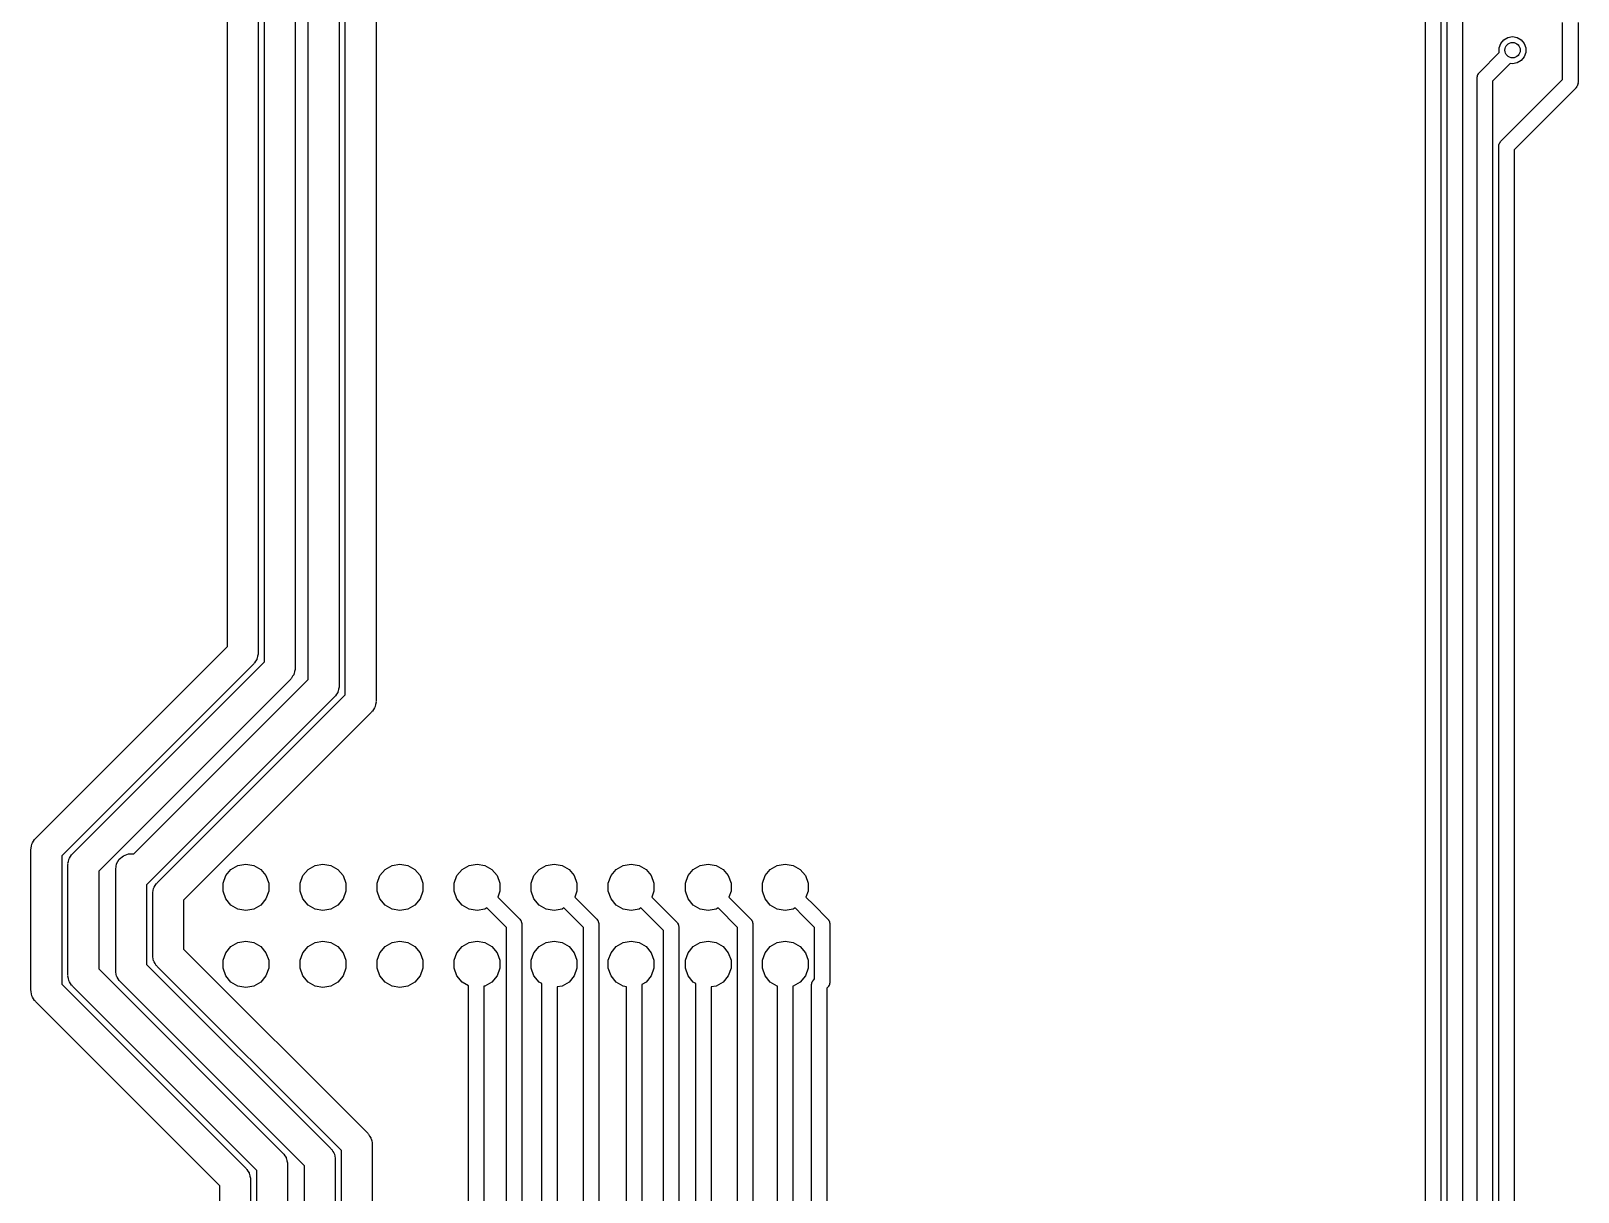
# Model space of a CAD drawing. Extents: x 25 to 346, y -457 to -16.
# Drawn here: x 130.2 to 181.2, y -106.2 to -67.9 of the extents above; entities that cross this region are included whole.
import ezdxf

# ---------------------------------------------------------------- set-up
doc = ezdxf.new("R2010")
doc.units = 0
doc.header["$MEASUREMENT"] = 0
doc.layers.add('BLACK', color=7, linetype='CONTINUOUS')

msp = doc.modelspace()

# ---------------------------------------------------------------- linework, layer by layer
at = {"layer": 'Black'}
for p, q in [((140.589, -89.8326), (140.589, -26.797)), ((141.605, -26.797), (141.605, -90.043)), ((139.37, -89.3276), (139.37, -27.051)), ((140.386, -27.051), (140.386, -89.538)), ((137.922, -88.7434), (137.922, -32.0781)), ((138.938, -31.877), (138.938, -88.9538)), ((136.703, -88.2383), (136.703, -33.6203)), ((137.719, -33.4518), (137.719, -88.4488)), ((176.911, -293.053), (176.911, -35.56)), ((177.419, -35.56), (177.419, -293.053)), ((176.2, -294.881), (176.2, -36.83)), ((176.708, -36.83), (176.708, -294.881)), ((180.721, -69.5416), (180.721, -67.6708)), ((181.229, -67.6708), (181.229, -69.6468)), ((178.684, -68.3569), (178.783, -68.2382)), ((178.783, -68.2382), (178.917, -68.1607)), ((178.917, -68.1607), (179.07, -68.1338)), ((179.07, -68.1338), (179.223, -68.1607)), ((179.223, -68.1607), (179.357, -68.2382)), ((179.357, -68.2382), (179.456, -68.3569)), ((177.976, -69.3148), (178.631, -68.6595)), ((178.631, -68.5025), (178.684, -68.3569)), ((178.631, -68.6575), (178.631, -68.5025)), ((178.631, -68.6595), (178.631, -68.6575)), ((179.456, -68.8031), (179.357, -68.9218)), ((179.456, -68.3569), (179.509, -68.5025)), ((179.509, -68.6575), (179.456, -68.8031)), ((179.509, -68.5025), (179.509, -68.6575)), ((177.925, -69.3871), (177.944, -69.3599)), ((177.944, -69.3599), (177.961, -69.3311)), ((177.961, -69.3311), (177.97, -69.324)), ((177.97, -69.324), (177.976, -69.3148)), ((178.996, -69.0132), (178.41, -69.5996)), ((179.07, -69.0262), (178.996, -69.0132)), ((179.223, -68.9993), (179.07, -69.0262)), ((179.357, -68.9218), (179.223, -68.9993)), ((177.902, -69.4944), (177.904, -69.4834)), ((177.902, -71.12), (177.902, -69.4944)), ((177.903, -69.4723), (177.911, -69.4402)), ((177.904, -69.4834), (177.903, -69.4723)), ((177.911, -69.4402), (177.917, -69.4075)), ((177.917, -69.4075), (177.922, -69.3979)), ((177.922, -69.3979), (177.925, -69.3871)), ((178.41, -69.5996), (178.41, -71.12)), ((178.687, -71.5754), (180.721, -69.5416)), ((181.155, -69.8264), (179.121, -71.8602)), ((181.161, -69.8173), (181.155, -69.8264)), ((181.17, -69.8101), (181.161, -69.8173)), ((181.186, -69.7813), (181.17, -69.8101)), ((181.205, -69.7541), (181.186, -69.7813)), ((181.208, -69.7433), (181.205, -69.7541)), ((181.214, -69.7337), (181.208, -69.7433)), ((181.219, -69.701), (181.214, -69.7337)), ((181.228, -69.6689), (181.219, -69.701)), ((181.229, -69.6468), (181.227, -69.6578)), ((181.227, -69.6578), (181.228, -69.6689)), ((177.902, -325.158), (177.902, -71.12)), ((178.41, -71.12), (178.41, -325.053)), ((178.613, -71.755), (178.615, -71.744)), ((178.613, -271.45), (178.613, -71.755)), ((178.614, -71.7329), (178.622, -71.7008)), ((178.615, -71.744), (178.614, -71.7329)), ((178.622, -71.7008), (178.628, -71.6681)), ((178.628, -71.6681), (178.634, -71.6584)), ((178.634, -71.6584), (178.637, -71.6477)), ((178.637, -71.6477), (178.656, -71.6205)), ((178.656, -71.6205), (178.672, -71.5917)), ((178.672, -71.5917), (178.681, -71.5845)), ((178.681, -71.5845), (178.687, -71.5754)), ((179.121, -71.8602), (179.121, -271.45)), ((130.375, -94.5666), (136.703, -88.2383)), ((131.594, -95.0716), (137.922, -88.7434)), ((137.633, -88.7178), (137.6, -88.7753)), ((137.671, -88.6635), (137.633, -88.7178)), ((137.677, -88.6419), (137.671, -88.6635)), ((137.688, -88.6225), (137.677, -88.6419)), ((137.7, -88.5571), (137.688, -88.6225)), ((137.717, -88.493), (137.7, -88.5571)), ((137.719, -88.4488), (137.715, -88.4708)), ((137.715, -88.4708), (137.717, -88.493)), ((137.57, -88.808), (131.242, -95.1362)), ((137.583, -88.7897), (137.57, -88.808)), ((137.6, -88.7753), (137.583, -88.7897)), ((138.852, -89.2228), (138.819, -89.2803)), ((138.89, -89.1685), (138.852, -89.2228)), ((138.896, -89.1469), (138.89, -89.1685)), ((138.907, -89.1275), (138.896, -89.1469)), ((138.919, -89.0622), (138.907, -89.1275)), ((138.936, -88.9981), (138.919, -89.0622)), ((138.938, -88.9538), (138.934, -88.9758)), ((138.934, -88.9758), (138.936, -88.9981)), ((138.789, -89.313), (132.461, -95.6412)), ((133.617, -95.0803), (139.37, -89.3276)), ((138.802, -89.2947), (138.789, -89.313)), ((138.819, -89.2803), (138.802, -89.2947)), ((140.338, -89.7527), (140.3, -89.807)), ((140.344, -89.7311), (140.338, -89.7527)), ((140.355, -89.7117), (140.344, -89.7311)), ((140.367, -89.6464), (140.355, -89.7117)), ((140.384, -89.5823), (140.367, -89.6464)), ((140.386, -89.538), (140.382, -89.56)), ((140.382, -89.56), (140.384, -89.5823)), ((140.237, -89.8972), (134.036, -96.0984)), ((134.388, -96.0338), (140.589, -89.8326)), ((140.25, -89.8789), (140.237, -89.8972)), ((140.267, -89.8645), (140.25, -89.8789)), ((140.3, -89.807), (140.267, -89.8645)), ((141.557, -90.2577), (141.519, -90.3121)), ((141.563, -90.2361), (141.557, -90.2577)), ((141.574, -90.2167), (141.563, -90.2361)), ((141.586, -90.1514), (141.574, -90.2167)), ((141.603, -90.0873), (141.586, -90.1514)), ((141.605, -90.043), (141.601, -90.065)), ((141.601, -90.065), (141.603, -90.0873)), ((141.456, -90.4022), (135.255, -96.6034)), ((141.469, -90.3839), (141.456, -90.4022)), ((141.486, -90.3695), (141.469, -90.3839)), ((141.519, -90.3121), (141.486, -90.3695)), ((130.228, -94.8815), (130.245, -94.8174)), ((130.245, -94.8174), (130.256, -94.752)), ((130.256, -94.752), (130.268, -94.7327)), ((130.268, -94.7327), (130.273, -94.7111)), ((130.273, -94.7111), (130.311, -94.6567)), ((130.311, -94.6567), (130.345, -94.5992)), ((130.345, -94.5992), (130.362, -94.5849)), ((130.362, -94.5849), (130.375, -94.5666)), ((130.226, -94.9258), (130.23, -94.9038)), ((130.226, -99.5845), (130.226, -94.9258)), ((130.23, -94.9038), (130.228, -94.8815)), ((131.242, -95.1362), (131.242, -99.374)), ((131.447, -95.3865), (131.464, -95.3224)), ((131.464, -95.3224), (131.476, -95.257)), ((131.476, -95.257), (131.487, -95.2377)), ((131.487, -95.2377), (131.493, -95.2161)), ((131.493, -95.2161), (131.531, -95.1617)), ((131.531, -95.1617), (131.564, -95.1042)), ((131.564, -95.1042), (131.581, -95.0899)), ((131.581, -95.0899), (131.594, -95.0716)), ((133.05, -95.4065), (133.139, -95.2537)), ((133.139, -95.2537), (133.274, -95.1403)), ((133.274, -95.1403), (133.44, -95.0799)), ((133.44, -95.0799), (133.616, -95.0799)), ((133.616, -95.0799), (133.617, -95.0803)), ((131.445, -95.4308), (131.449, -95.4088)), ((131.445, -99.0794), (131.445, -95.4308)), ((131.449, -95.4088), (131.447, -95.3865)), ((132.461, -95.6412), (132.461, -98.869)), ((133.02, -95.5802), (133.05, -95.4065)), ((133.02, -96.139), (133.02, -95.5802)), ((136.559, -96.0443), (136.65, -95.7946)), ((136.65, -95.7946), (136.821, -95.5911)), ((136.821, -95.5911), (137.051, -95.4583)), ((137.051, -95.4583), (137.312, -95.4122)), ((137.312, -95.4122), (137.574, -95.4583)), ((137.574, -95.4583), (137.804, -95.5911)), ((137.804, -95.5911), (137.975, -95.7946)), ((137.975, -95.7946), (138.066, -96.0443)), ((139.099, -96.0443), (139.19, -95.7946)), ((139.19, -95.7946), (139.361, -95.5911)), ((139.361, -95.5911), (139.591, -95.4583)), ((139.591, -95.4583), (139.852, -95.4122)), ((139.852, -95.4122), (140.114, -95.4583)), ((140.114, -95.4583), (140.344, -95.5911)), ((140.344, -95.5911), (140.515, -95.7946)), ((140.515, -95.7946), (140.606, -96.0443)), ((141.639, -96.0443), (141.73, -95.7946)), ((141.73, -95.7946), (141.901, -95.5911)), ((141.901, -95.5911), (142.131, -95.4583)), ((142.131, -95.4583), (142.392, -95.4122)), ((142.392, -95.4122), (142.654, -95.4583)), ((142.654, -95.4583), (142.884, -95.5911)), ((142.884, -95.5911), (143.055, -95.7946)), ((143.055, -95.7946), (143.146, -96.0443)), ((144.179, -96.0443), (144.27, -95.7946)), ((144.27, -95.7946), (144.441, -95.5911)), ((144.441, -95.5911), (144.671, -95.4583)), ((144.671, -95.4583), (144.932, -95.4122)), ((144.932, -95.4122), (145.194, -95.4583)), ((145.194, -95.4583), (145.424, -95.5911)), ((145.424, -95.5911), (145.595, -95.7946)), ((145.595, -95.7946), (145.686, -96.0443)), ((146.719, -96.0443), (146.81, -95.7946)), ((146.81, -95.7946), (146.981, -95.5911)), ((146.981, -95.5911), (147.211, -95.4583)), ((147.211, -95.4583), (147.472, -95.4122)), ((147.472, -95.4122), (147.734, -95.4583)), ((147.734, -95.4583), (147.964, -95.5911)), ((147.964, -95.5911), (148.135, -95.7946)), ((148.135, -95.7946), (148.226, -96.0443)), ((149.259, -96.0443), (149.35, -95.7946)), ((149.35, -95.7946), (149.521, -95.5911)), ((149.521, -95.5911), (149.751, -95.4583)), ((149.751, -95.4583), (150.012, -95.4122)), ((150.012, -95.4122), (150.274, -95.4583)), ((150.274, -95.4583), (150.504, -95.5911)), ((150.504, -95.5911), (150.675, -95.7946)), ((150.675, -95.7946), (150.766, -96.0443)), ((151.799, -96.0443), (151.89, -95.7946)), ((151.89, -95.7946), (152.061, -95.5911)), ((152.061, -95.5911), (152.291, -95.4583)), ((152.291, -95.4583), (152.552, -95.4122)), ((152.552, -95.4122), (152.814, -95.4583)), ((152.814, -95.4583), (153.044, -95.5911)), ((153.044, -95.5911), (153.215, -95.7946)), ((153.215, -95.7946), (153.306, -96.0443)), ((154.339, -96.0443), (154.43, -95.7946)), ((154.43, -95.7946), (154.601, -95.5911)), ((154.601, -95.5911), (154.831, -95.4583)), ((154.831, -95.4583), (155.092, -95.4122)), ((155.092, -95.4122), (155.354, -95.4583)), ((155.354, -95.4583), (155.584, -95.5911)), ((155.584, -95.5911), (155.755, -95.7946)), ((155.755, -95.7946), (155.846, -96.0443)), ((133.02, -98.93), (133.02, -96.139)), ((134.036, -96.0984), (134.036, -96.139)), ((134.036, -96.139), (134.036, -98.7196)), ((134.239, -96.393), (134.243, -96.371)), ((134.239, -98.425), (134.239, -96.393)), ((134.241, -96.3487), (134.258, -96.2846)), ((134.243, -96.371), (134.241, -96.3487)), ((134.258, -96.2846), (134.27, -96.2193)), ((134.27, -96.2193), (134.281, -96.1999)), ((134.281, -96.1999), (134.287, -96.1783)), ((134.287, -96.1783), (134.325, -96.1239)), ((134.325, -96.1239), (134.358, -96.0665)), ((134.358, -96.0665), (134.375, -96.0521)), ((134.375, -96.0521), (134.388, -96.0338)), ((136.559, -96.3099), (136.559, -96.0443)), ((136.65, -96.5596), (136.559, -96.3099)), ((138.066, -96.3099), (137.975, -96.5596)), ((138.066, -96.0443), (138.066, -96.3099)), ((139.099, -96.3099), (139.099, -96.0443)), ((139.19, -96.5596), (139.099, -96.3099)), ((140.606, -96.3099), (140.515, -96.5596)), ((140.606, -96.0443), (140.606, -96.3099)), ((141.639, -96.3099), (141.639, -96.0443)), ((141.73, -96.5596), (141.639, -96.3099)), ((143.146, -96.3099), (143.055, -96.5596)), ((143.146, -96.0443), (143.146, -96.3099)), ((144.179, -96.3099), (144.179, -96.0443)), ((144.27, -96.5596), (144.179, -96.3099)), ((145.686, -96.3099), (145.616, -96.5015)), ((145.686, -96.0443), (145.686, -96.3099)), ((146.719, -96.3099), (146.719, -96.0443)), ((146.81, -96.5596), (146.719, -96.3099)), ((148.226, -96.3099), (148.156, -96.5015)), ((148.226, -96.0443), (148.226, -96.3099)), ((149.259, -96.3099), (149.259, -96.0443)), ((149.35, -96.5596), (149.259, -96.3099)), ((150.766, -96.3099), (150.696, -96.5015)), ((150.766, -96.0443), (150.766, -96.3099)), ((151.799, -96.3099), (151.799, -96.0443)), ((151.89, -96.5596), (151.799, -96.3099)), ((153.306, -96.3099), (153.236, -96.5015)), ((153.306, -96.0443), (153.306, -96.3099)), ((154.339, -96.3099), (154.339, -96.0443)), ((154.43, -96.5596), (154.339, -96.3099)), ((155.846, -96.3099), (155.776, -96.5015)), ((155.846, -96.0443), (155.846, -96.3099)), ((135.255, -96.6034), (135.255, -98.2146)), ((136.821, -96.7631), (136.65, -96.5596)), ((137.051, -96.8959), (136.821, -96.7631)), ((137.312, -96.942), (137.051, -96.8959)), ((137.574, -96.8959), (137.312, -96.942)), ((137.804, -96.7631), (137.574, -96.8959)), ((137.975, -96.5596), (137.804, -96.7631)), ((139.361, -96.7631), (139.19, -96.5596)), ((139.591, -96.8959), (139.361, -96.7631)), ((139.852, -96.942), (139.591, -96.8959)), ((140.114, -96.8959), (139.852, -96.942)), ((140.344, -96.7631), (140.114, -96.8959)), ((140.515, -96.5596), (140.344, -96.7631)), ((141.901, -96.7631), (141.73, -96.5596)), ((142.131, -96.8959), (141.901, -96.7631)), ((142.392, -96.942), (142.131, -96.8959)), ((142.654, -96.8959), (142.392, -96.942)), ((142.884, -96.7631), (142.654, -96.8959)), ((143.055, -96.5596), (142.884, -96.7631)), ((144.441, -96.7631), (144.27, -96.5596)), ((144.671, -96.8959), (144.441, -96.7631)), ((144.932, -96.942), (144.671, -96.8959)), ((145.194, -96.8959), (144.932, -96.942)), ((145.256, -96.86), (145.194, -96.8959)), ((145.898, -97.5015), (145.256, -96.86)), ((145.616, -96.5015), (146.331, -97.2167)), ((146.981, -96.7631), (146.81, -96.5596)), ((147.211, -96.8959), (146.981, -96.7631)), ((147.472, -96.942), (147.211, -96.8959)), ((147.734, -96.8959), (147.472, -96.942)), ((147.796, -96.86), (147.734, -96.8959)), ((148.438, -97.5015), (147.796, -96.86)), ((148.156, -96.5015), (148.871, -97.2167)), ((149.521, -96.7631), (149.35, -96.5596)), ((149.751, -96.8959), (149.521, -96.7631)), ((150.012, -96.942), (149.751, -96.8959)), ((150.274, -96.8959), (150.012, -96.942)), ((150.336, -96.86), (150.274, -96.8959)), ((151.079, -97.6031), (150.336, -96.86)), ((150.696, -96.5015), (151.513, -97.3183)), ((152.061, -96.7631), (151.89, -96.5596)), ((152.291, -96.8959), (152.061, -96.7631)), ((152.552, -96.942), (152.291, -96.8959)), ((152.814, -96.8959), (152.552, -96.942)), ((152.876, -96.86), (152.814, -96.8959)), ((153.518, -97.5015), (152.876, -96.86)), ((153.236, -96.5015), (153.951, -97.2167)), ((154.601, -96.7631), (154.43, -96.5596)), ((154.831, -96.8959), (154.601, -96.7631)), ((155.092, -96.942), (154.831, -96.8959)), ((155.354, -96.8959), (155.092, -96.942)), ((155.416, -96.86), (155.354, -96.8959)), ((155.675, -97.1187), (155.416, -96.86)), ((155.776, -96.5015), (156.034, -96.7595)), ((156.034, -96.7595), (156.491, -97.2167)), ((146.331, -97.2167), (146.338, -97.2258)), ((146.338, -97.2258), (146.346, -97.233)), ((146.346, -97.233), (146.363, -97.2618)), ((146.363, -97.2618), (146.382, -97.289)), ((146.382, -97.289), (146.385, -97.2997)), ((146.385, -97.2997), (146.39, -97.3094)), ((146.39, -97.3094), (146.396, -97.3421)), ((146.396, -97.3421), (146.405, -97.3742)), ((146.405, -97.3742), (146.404, -97.3853)), ((146.404, -97.3853), (146.406, -97.3963)), ((146.406, -97.3963), (146.406, -159.29)), ((148.871, -97.2167), (148.878, -97.2258)), ((148.878, -97.2258), (148.886, -97.233)), ((148.886, -97.233), (148.903, -97.2618)), ((148.903, -97.2618), (148.922, -97.289)), ((148.922, -97.289), (148.925, -97.2997)), ((148.925, -97.2997), (148.93, -97.3094)), ((148.93, -97.3094), (148.936, -97.3421)), ((148.936, -97.3421), (148.945, -97.3742)), ((148.945, -97.3742), (148.944, -97.3853)), ((148.944, -97.3853), (148.946, -97.3963)), ((148.946, -97.3963), (148.946, -155.48)), ((151.513, -97.3183), (151.519, -97.3274)), ((151.519, -97.3274), (151.528, -97.3346)), ((151.528, -97.3346), (151.544, -97.3634)), ((151.544, -97.3634), (151.563, -97.3906)), ((151.563, -97.3906), (151.566, -97.4013)), ((151.566, -97.4013), (151.572, -97.411)), ((151.572, -97.411), (151.578, -97.4437)), ((153.951, -97.2167), (153.958, -97.2258)), ((153.958, -97.2258), (153.966, -97.233)), ((153.966, -97.233), (153.983, -97.2618)), ((153.983, -97.2618), (154.002, -97.289)), ((154.002, -97.289), (154.005, -97.2997)), ((154.005, -97.2997), (154.01, -97.3094)), ((154.01, -97.3094), (154.016, -97.3421)), ((154.016, -97.3421), (154.025, -97.3742)), ((154.025, -97.3742), (154.024, -97.3853)), ((154.024, -97.3853), (154.026, -97.3963)), ((154.026, -97.3963), (154.026, -147.86)), ((156.058, -97.5015), (155.675, -97.1187)), ((156.491, -97.2167), (156.498, -97.2258)), ((156.498, -97.2258), (156.506, -97.233)), ((156.506, -97.233), (156.523, -97.2618)), ((156.523, -97.2618), (156.542, -97.289)), ((156.542, -97.289), (156.545, -97.2997)), ((156.545, -97.2997), (156.55, -97.3094)), ((156.55, -97.3094), (156.556, -97.3421)), ((156.556, -97.3421), (156.565, -97.3742)), ((156.565, -97.3742), (156.564, -97.3853)), ((156.564, -97.3853), (156.566, -97.3963)), ((156.566, -97.3963), (156.566, -99.3023)), ((145.898, -159.185), (145.898, -97.5015)), ((148.438, -155.375), (148.438, -97.5015)), ((151.079, -151.463), (151.079, -97.6031)), ((151.578, -97.4437), (151.586, -97.4758)), ((151.586, -97.4758), (151.585, -97.4869)), ((151.585, -97.4869), (151.587, -97.4979)), ((151.587, -97.4979), (151.587, -151.568)), ((153.518, -147.755), (153.518, -97.5015)), ((156.058, -99.1971), (156.058, -97.5015)), ((134.243, -98.447), (134.239, -98.425)), ((135.255, -98.2146), (141.329, -104.289)), ((136.559, -98.5843), (136.65, -98.3346)), ((136.65, -98.3346), (136.821, -98.1311)), ((136.821, -98.1311), (137.051, -97.9983)), ((137.051, -97.9983), (137.312, -97.9522)), ((137.312, -97.9522), (137.574, -97.9983)), ((137.574, -97.9983), (137.804, -98.1311)), ((137.804, -98.1311), (137.975, -98.3346)), ((137.975, -98.3346), (138.066, -98.5843)), ((139.099, -98.5843), (139.19, -98.3346)), ((139.19, -98.3346), (139.361, -98.1311)), ((139.361, -98.1311), (139.591, -97.9983)), ((139.591, -97.9983), (139.852, -97.9522)), ((139.852, -97.9522), (140.114, -97.9983)), ((140.114, -97.9983), (140.344, -98.1311)), ((140.344, -98.1311), (140.515, -98.3346)), ((140.515, -98.3346), (140.606, -98.5843)), ((141.639, -98.5843), (141.73, -98.3346)), ((141.73, -98.3346), (141.901, -98.1311)), ((141.901, -98.1311), (142.131, -97.9983)), ((142.131, -97.9983), (142.392, -97.9522)), ((142.392, -97.9522), (142.654, -97.9983)), ((142.654, -97.9983), (142.884, -98.1311)), ((142.884, -98.1311), (143.055, -98.3346)), ((143.055, -98.3346), (143.146, -98.5843)), ((144.179, -98.5843), (144.27, -98.3346)), ((144.27, -98.3346), (144.441, -98.1311)), ((144.441, -98.1311), (144.671, -97.9983)), ((144.671, -97.9983), (144.932, -97.9522)), ((144.932, -97.9522), (145.194, -97.9983)), ((145.194, -97.9983), (145.424, -98.1311)), ((145.424, -98.1311), (145.595, -98.3346)), ((145.595, -98.3346), (145.686, -98.5843)), ((146.719, -98.5843), (146.81, -98.3346)), ((146.81, -98.3346), (146.981, -98.1311)), ((146.981, -98.1311), (147.211, -97.9983)), ((147.211, -97.9983), (147.472, -97.9522)), ((147.472, -97.9522), (147.734, -97.9983)), ((147.734, -97.9983), (147.964, -98.1311)), ((147.964, -98.1311), (148.135, -98.3346)), ((148.135, -98.3346), (148.226, -98.5843)), ((149.259, -98.5843), (149.35, -98.3346)), ((149.35, -98.3346), (149.521, -98.1311)), ((149.521, -98.1311), (149.751, -97.9983)), ((149.751, -97.9983), (150.012, -97.9522)), ((150.012, -97.9522), (150.274, -97.9983)), ((150.274, -97.9983), (150.504, -98.1311)), ((150.504, -98.1311), (150.675, -98.3346)), ((150.675, -98.3346), (150.766, -98.5843)), ((151.799, -98.5843), (151.89, -98.3346)), ((151.89, -98.3346), (152.061, -98.1311)), ((152.061, -98.1311), (152.291, -97.9983)), ((152.291, -97.9983), (152.552, -97.9522)), ((152.552, -97.9522), (152.814, -97.9983)), ((152.814, -97.9983), (153.044, -98.1311)), ((153.044, -98.1311), (153.215, -98.3346)), ((153.215, -98.3346), (153.306, -98.5843)), ((154.339, -98.5843), (154.43, -98.3346)), ((154.43, -98.3346), (154.601, -98.1311)), ((154.601, -98.1311), (154.831, -97.9983)), ((154.831, -97.9983), (155.092, -97.9522)), ((155.092, -97.9522), (155.354, -97.9983)), ((155.354, -97.9983), (155.584, -98.1311)), ((155.584, -98.1311), (155.755, -98.3346)), ((155.755, -98.3346), (155.846, -98.5843)), ((132.461, -98.869), (138.535, -104.943)), ((133.024, -98.952), (133.02, -98.93)), ((134.036, -98.7196), (140.11, -104.794)), ((134.241, -98.4693), (134.243, -98.447)), ((134.258, -98.5334), (134.241, -98.4693)), ((134.27, -98.5987), (134.258, -98.5334)), ((134.281, -98.6181), (134.27, -98.5987)), ((134.287, -98.6397), (134.281, -98.6181)), ((134.325, -98.6941), (134.287, -98.6397)), ((134.358, -98.7515), (134.325, -98.6941)), ((134.375, -98.7659), (134.358, -98.7515)), ((134.388, -98.7842), (134.375, -98.7659)), ((140.462, -104.858), (134.388, -98.7842)), ((136.559, -98.8499), (136.559, -98.5843)), ((136.65, -99.0996), (136.559, -98.8499)), ((138.066, -98.8499), (137.975, -99.0996)), ((138.066, -98.5843), (138.066, -98.8499)), ((139.099, -98.8499), (139.099, -98.5843)), ((139.19, -99.0996), (139.099, -98.8499)), ((140.606, -98.8499), (140.515, -99.0996)), ((140.606, -98.5843), (140.606, -98.8499)), ((141.639, -98.8499), (141.639, -98.5843)), ((141.73, -99.0996), (141.639, -98.8499)), ((143.146, -98.8499), (143.055, -99.0996)), ((143.146, -98.5843), (143.146, -98.8499)), ((144.179, -98.8499), (144.179, -98.5843)), ((144.27, -99.0996), (144.179, -98.8499)), ((145.686, -98.8499), (145.595, -99.0996)), ((145.686, -98.5843), (145.686, -98.8499)), ((146.719, -98.8499), (146.719, -98.5843)), ((146.81, -99.0996), (146.719, -98.8499)), ((148.226, -98.8499), (148.135, -99.0996)), ((148.226, -98.5843), (148.226, -98.8499)), ((149.259, -98.8499), (149.259, -98.5843)), ((149.35, -99.0996), (149.259, -98.8499)), ((150.766, -98.8499), (150.675, -99.0996)), ((150.766, -98.5843), (150.766, -98.8499)), ((151.799, -98.8499), (151.799, -98.5843)), ((151.89, -99.0996), (151.799, -98.8499)), ((153.306, -98.8499), (153.215, -99.0996)), ((153.306, -98.5843), (153.306, -98.8499)), ((154.339, -98.8499), (154.339, -98.5843)), ((154.43, -99.0996), (154.339, -98.8499)), ((155.846, -98.8499), (155.755, -99.0996)), ((155.846, -98.5843), (155.846, -98.8499)), ((131.242, -99.374), (137.316, -105.448)), ((131.449, -99.1015), (131.445, -99.0794)), ((131.447, -99.1237), (131.449, -99.1015)), ((131.464, -99.1878), (131.447, -99.1237)), ((131.476, -99.2532), (131.464, -99.1878)), ((131.487, -99.2725), (131.476, -99.2532)), ((131.493, -99.2941), (131.487, -99.2725)), ((131.531, -99.3485), (131.493, -99.2941)), ((131.564, -99.406), (131.531, -99.3485)), ((131.581, -99.4203), (131.564, -99.406)), ((131.594, -99.4387), (131.581, -99.4203)), ((137.668, -105.513), (131.594, -99.4387)), ((133.022, -98.9743), (133.024, -98.952)), ((133.039, -99.0384), (133.022, -98.9743)), ((133.05, -99.1038), (133.039, -99.0384)), ((133.062, -99.1231), (133.05, -99.1038)), ((133.067, -99.1447), (133.062, -99.1231)), ((133.105, -99.1991), (133.067, -99.1447)), ((133.139, -99.2565), (133.105, -99.1991)), ((133.156, -99.2709), (133.139, -99.2565)), ((133.169, -99.2892), (133.156, -99.2709)), ((139.243, -105.363), (133.169, -99.2892)), ((136.821, -99.3031), (136.65, -99.0996)), ((137.051, -99.4359), (136.821, -99.3031)), ((137.312, -99.482), (137.051, -99.4359)), ((137.574, -99.4359), (137.312, -99.482)), ((137.804, -99.3031), (137.574, -99.4359)), ((137.975, -99.0996), (137.804, -99.3031)), ((139.361, -99.3031), (139.19, -99.0996)), ((139.591, -99.4359), (139.361, -99.3031)), ((139.852, -99.482), (139.591, -99.4359)), ((140.114, -99.4359), (139.852, -99.482)), ((140.344, -99.3031), (140.114, -99.4359)), ((140.515, -99.0996), (140.344, -99.3031)), ((141.901, -99.3031), (141.73, -99.0996)), ((142.131, -99.4359), (141.901, -99.3031)), ((142.392, -99.482), (142.131, -99.4359)), ((142.654, -99.4359), (142.392, -99.482)), ((142.884, -99.3031), (142.654, -99.4359)), ((143.055, -99.0996), (142.884, -99.3031)), ((144.441, -99.3031), (144.27, -99.0996)), ((144.653, -99.4256), (144.441, -99.3031)), ((144.653, -160.929), (144.653, -99.4256)), ((145.194, -99.4359), (145.161, -99.4417)), ((145.161, -99.4417), (145.161, -160.929)), ((145.424, -99.3031), (145.194, -99.4359)), ((145.595, -99.0996), (145.424, -99.3031)), ((146.981, -99.3031), (146.81, -99.0996)), ((147.066, -99.3523), (146.981, -99.3031)), ((147.066, -157.119), (147.066, -99.3523)), ((147.734, -99.4359), (147.574, -99.4641)), ((147.964, -99.3031), (147.734, -99.4359)), ((148.135, -99.0996), (147.964, -99.3031)), ((149.521, -99.3031), (149.35, -99.0996)), ((149.751, -99.4359), (149.521, -99.3031)), ((149.86, -99.4551), (149.751, -99.4359)), ((149.86, -153.309), (149.86, -99.4551)), ((150.504, -99.3031), (150.368, -99.3816)), ((150.368, -99.3816), (150.368, -153.309)), ((150.675, -99.0996), (150.504, -99.3031)), ((152.061, -99.3031), (151.89, -99.0996)), ((152.146, -99.3523), (152.061, -99.3031)), ((152.146, -149.499), (152.146, -99.3523)), ((152.814, -99.4359), (152.654, -99.4641)), ((153.044, -99.3031), (152.814, -99.4359)), ((153.215, -99.0996), (153.044, -99.3031)), ((154.601, -99.3031), (154.43, -99.0996)), ((154.831, -99.4359), (154.601, -99.3031)), ((154.838, -99.4372), (154.831, -99.4359)), ((154.838, -145.622), (154.838, -99.4372)), ((155.354, -99.4359), (155.346, -99.4372)), ((155.346, -99.4372), (155.346, -145.882)), ((155.584, -99.3031), (155.354, -99.4359)), ((155.755, -99.0996), (155.584, -99.3031)), ((155.956, -99.4039), (155.958, -99.3929)), ((155.956, -144.419), (155.956, -99.4039)), ((155.957, -99.3818), (155.966, -99.3497)), ((155.958, -99.3929), (155.957, -99.3818)), ((155.966, -99.3497), (155.971, -99.317)), ((155.971, -99.317), (155.977, -99.3074)), ((155.977, -99.3074), (155.98, -99.2966)), ((155.98, -99.2966), (155.999, -99.2694)), ((155.999, -99.2694), (156.015, -99.2407)), ((156.015, -99.2407), (156.024, -99.2335)), ((156.024, -99.2335), (156.03, -99.2243)), ((156.03, -99.2243), (156.058, -99.1971)), ((156.523, -99.4368), (156.506, -99.4656)), ((156.542, -99.4097), (156.523, -99.4368)), ((156.545, -99.3989), (156.542, -99.4097)), ((156.55, -99.3892), (156.545, -99.3989)), ((156.556, -99.3565), (156.55, -99.3892)), ((156.565, -99.3245), (156.556, -99.3565)), ((156.566, -99.3023), (156.564, -99.3133)), ((156.564, -99.3133), (156.565, -99.3245)), ((130.23, -99.6065), (130.226, -99.5845)), ((130.228, -99.6287), (130.23, -99.6065)), ((130.245, -99.6928), (130.228, -99.6287)), ((130.256, -99.7582), (130.245, -99.6928)), ((130.268, -99.7776), (130.256, -99.7582)), ((130.273, -99.7991), (130.268, -99.7776)), ((130.311, -99.8535), (130.273, -99.7991)), ((130.345, -99.911), (130.311, -99.8535)), ((130.362, -99.9254), (130.345, -99.911)), ((130.375, -99.9437), (130.362, -99.9254)), ((136.449, -106.018), (130.375, -99.9437)), ((147.574, -99.4641), (147.574, -157.119)), ((152.654, -99.4641), (152.654, -149.499)), ((156.491, -99.4819), (156.464, -99.5091)), ((156.464, -99.5091), (156.464, -144.419)), ((156.498, -99.4728), (156.491, -99.4819)), ((156.506, -99.4656), (156.498, -99.4728)), ((141.329, -104.289), (141.342, -104.307)), ((141.342, -104.307), (141.359, -104.321)), ((141.359, -104.321), (141.392, -104.379)), ((141.392, -104.379), (141.43, -104.433)), ((141.43, -104.433), (141.436, -104.455)), ((141.436, -104.455), (141.447, -104.474)), ((141.447, -104.474), (141.459, -104.54)), ((141.459, -104.54), (141.476, -104.604)), ((138.535, -104.943), (138.548, -104.962)), ((138.548, -104.962), (138.565, -104.976)), ((138.565, -104.976), (138.598, -105.033)), ((138.598, -105.033), (138.636, -105.088)), ((140.11, -104.794), (140.123, -104.812)), ((140.123, -104.812), (140.14, -104.826)), ((140.14, -104.826), (140.173, -104.884)), ((140.173, -104.884), (140.211, -104.938)), ((140.211, -104.938), (140.217, -104.96)), ((140.217, -104.96), (140.228, -104.979)), ((140.228, -104.979), (140.24, -105.045)), ((140.24, -105.045), (140.257, -105.109)), ((140.462, -165.668), (140.462, -104.858)), ((141.476, -104.604), (141.474, -104.626)), ((141.474, -104.626), (141.478, -104.648)), ((141.478, -104.648), (141.478, -165.879)), ((137.316, -105.448), (137.329, -105.467)), ((137.329, -105.467), (137.346, -105.481)), ((137.346, -105.481), (137.379, -105.538)), ((137.379, -105.538), (137.417, -105.593)), ((137.668, -164.89), (137.668, -105.513)), ((138.636, -105.088), (138.642, -105.109)), ((138.642, -105.109), (138.653, -105.129)), ((138.653, -105.129), (138.665, -105.194)), ((138.665, -105.194), (138.682, -105.258)), ((138.682, -105.258), (138.68, -105.28)), ((138.68, -105.28), (138.684, -105.302)), ((138.684, -105.302), (138.684, -165.1)), ((139.243, -165.163), (139.243, -105.363)), ((140.257, -105.109), (140.255, -105.131)), ((140.255, -105.131), (140.259, -105.153)), ((140.259, -105.153), (140.259, -165.374)), ((136.449, -164.385), (136.449, -106.018)), ((137.417, -105.593), (137.423, -105.614)), ((137.423, -105.614), (137.434, -105.634)), ((137.434, -105.634), (137.446, -105.699)), ((137.446, -105.699), (137.463, -105.763)), ((137.463, -105.763), (137.461, -105.785)), ((137.461, -105.785), (137.465, -105.807)), ((137.465, -105.807), (137.465, -164.595))]:
    msp.add_line(p, q, dxfattribs=at)
msp.add_circle((179.07, -68.58), 0.254, dxfattribs=at)

doc.saveas('drawing.dxf')
